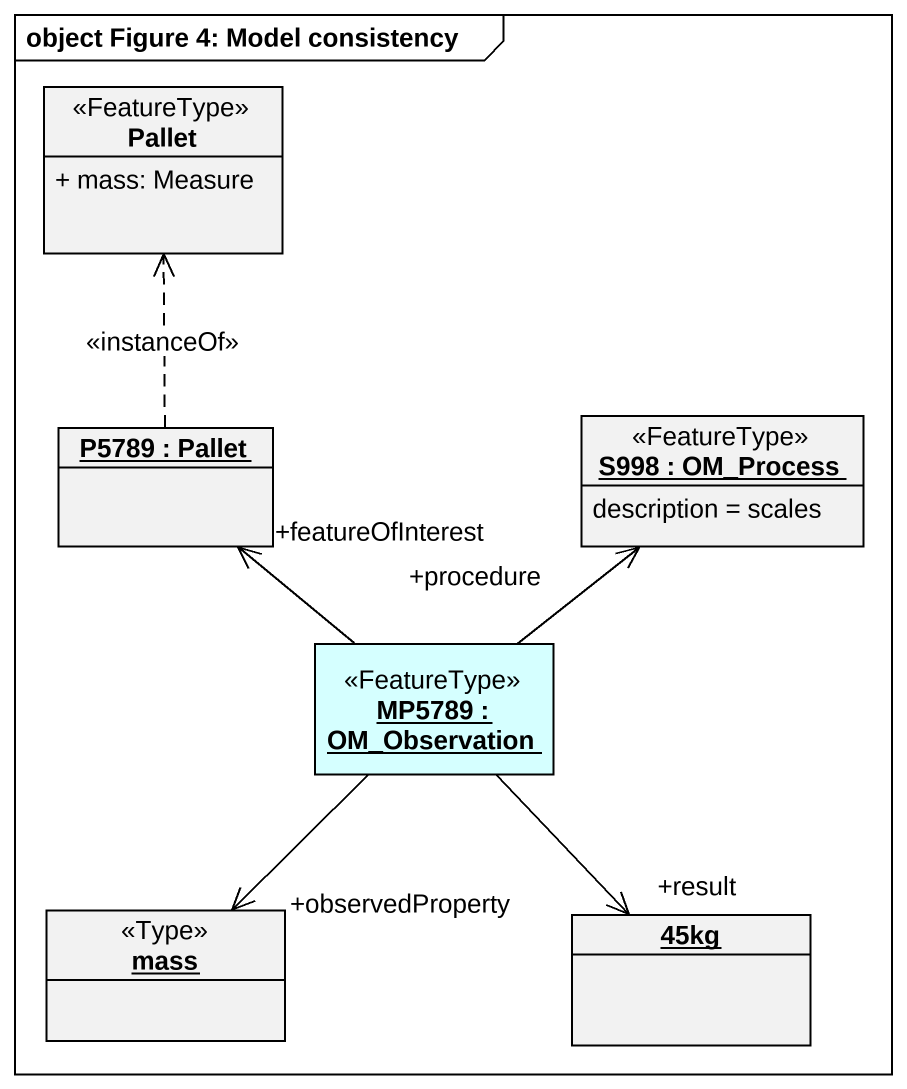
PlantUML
@startuml
mainframe object Figure 4: Model consistency
hide circle
hide empty members
skinparam classAttributeIconSize 0
class Pallet <<FeatureType>> {
  + mass: Measure
}
object "P5789 : Pallet" as P5789
object "S998 : OM_Process" as S998 <<FeatureType>> {
  description = scales
}
object "MP5789 : OM_Observation" as MP5789 <<FeatureType>> #D5FFFF
object mass <<Type>>
object "45kg" as o45kg
P5789 .up.> Pallet : <<instanceOf>>
MP5789 -up-> "+featureOfInterest" P5789
MP5789 -up-> "+procedure" S998
MP5789 --> "+observedProperty" mass
MP5789 --> "+result" o45kg
@enduml
